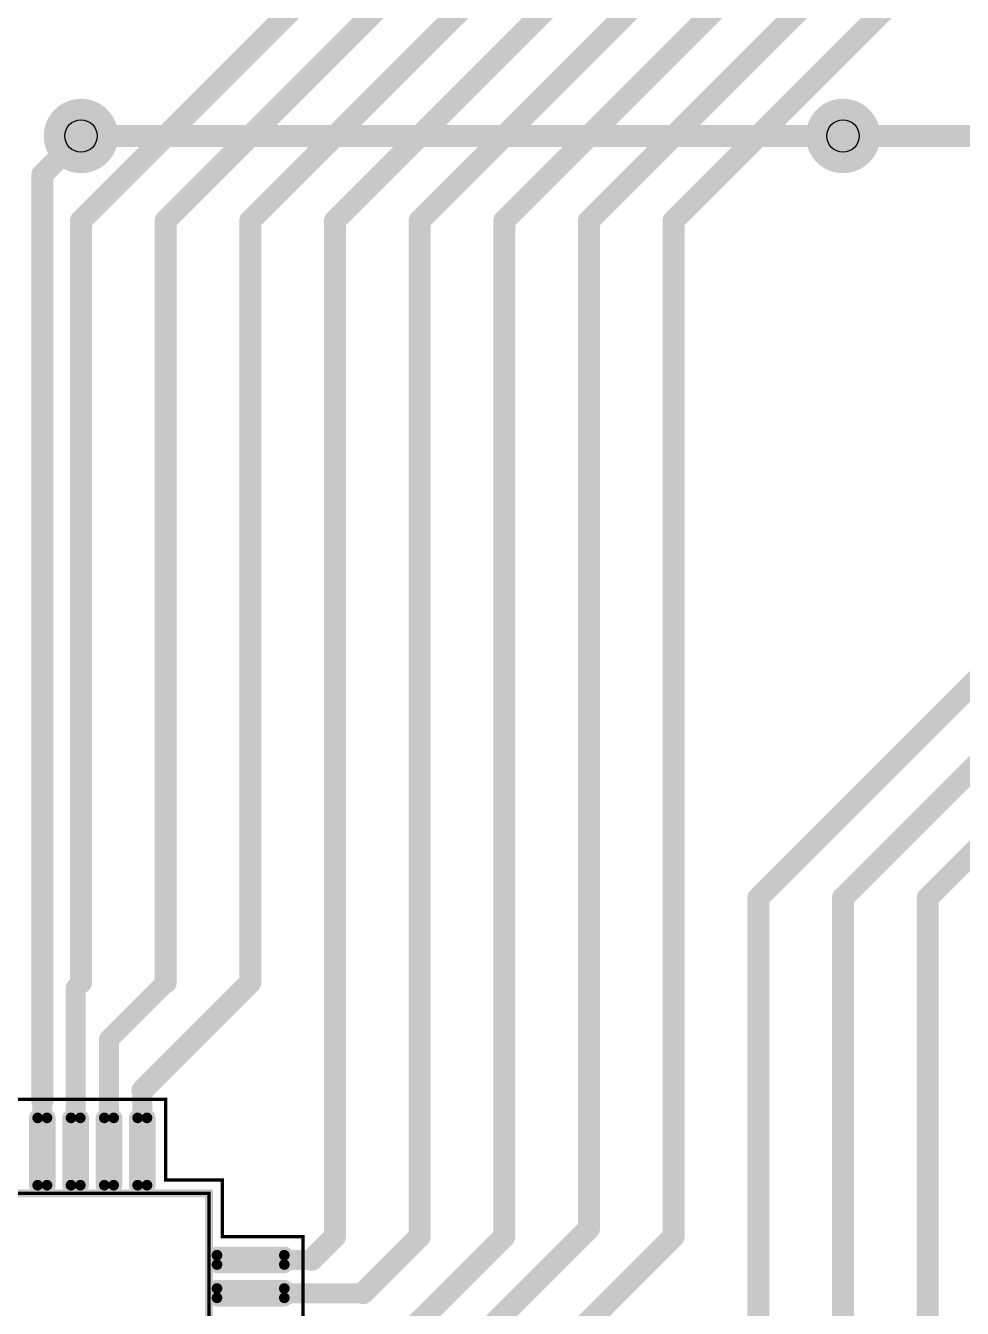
# Model space of a CAD drawing. Extents: x -0.1 to 82.8, y -0.1 to 80.9.
# Drawn here: x 45 to 59.05, y 45.04 to 64.28 of the extents above; entities that cross this region are included whole.
import ezdxf

# ---------------------------------------------------------------- set-up
doc = ezdxf.new("R2010")
doc.units = 0
for name, color, linetype in [('Furação_Inferior', 12, 'CONTINUOUS'), ('Furação_Superior', 11, 'CONTINUOUS'), ('Inferior', 10, 'CONTINUOUS'), ('Montagem_Superior', 2, 'CONTINUOUS'), ('Máscara_Inferior', 15, 'CONTINUOUS'), ('Máscara_Superior', 6, 'CONTINUOUS'), ('Pasta_Superior', 7, 'CONTINUOUS'), ('Serigrafia_Superior', 3, 'CONTINUOUS'), ('Superior', 9, 'CONTINUOUS'), ('Top_Comp_Outline', 4, 'CONTINUOUS'), ('Top_Courtyard', 5, 'CONTINUOUS')]:
    doc.layers.add(name, color=color, linetype=linetype)

msp = doc.modelspace()

# ---------------------------------------------------------------- linework, layer by layer
at = {"layer": 'Furação_Inferior'}
for centre in [(45.8267, 62.6267), (57.2567, 62.6267)]:
    msp.add_circle(centre, 0.2428, dxfattribs=at)
at = {"layer": 'Furação_Superior'}
for centre in [(45.8267, 62.6267), (57.2567, 62.6267)]:
    msp.add_circle(centre, 0.2428, dxfattribs=at)
at = {"layer": 'Inferior', "linetype": 'CONTINUOUS'}
for points, const_width in [([(45.5727, 62.6267, 1), (46.0807, 62.6267, 1), (45.5727, 62.6267, 1)], 0.508), ([(57.0027, 62.6267, 1), (57.5107, 62.6267, 1), (57.0027, 62.6267, 1)], 0.508), ([(45.7442, 62.6267, 1), (45.9092, 62.6267, 1), (45.7442, 62.6267, 1)], 0.165), ([(57.1742, 62.6267, 1), (57.3392, 62.6267, 1), (57.1742, 62.6267, 1)], 0.165)]:
    msp.add_lwpolyline(points, format="xyb", dxfattribs=dict(at, const_width=const_width))
at = {"layer": 'Inferior', "linetype": 'CONTINUOUS', "const_width": 0.33}
msp.add_lwpolyline([(57.2567, 62.6267), (45.8267, 62.6267)], dxfattribs=at)
at = {"layer": 'Montagem_Superior', "linetype": 'CONTINUOUS', "const_width": 0.12}
msp.add_lwpolyline([(47.7467, 46.7667), (47.7467, 32.7667), (33.7467, 32.7667), (33.7467, 45.7667), (34.7467, 46.7667), (47.7467, 46.7667)], dxfattribs=at)
at = {"layer": 'Máscara_Inferior', "linetype": 'CONTINUOUS', "const_width": 0.558}
for points in [[(45.5477, 62.6267, 1), (46.1057, 62.6267, 1), (45.5477, 62.6267, 1)], [(56.9777, 62.6267, 1), (57.5357, 62.6267, 1), (56.9777, 62.6267, 1)]]:
    msp.add_lwpolyline(points, format="xyb", dxfattribs=at)
at = {"layer": 'Máscara_Superior', "linetype": 'CONTINUOUS'}
for points, const_width in [([(45.5477, 62.6267, 1), (46.1057, 62.6267, 1), (45.5477, 62.6267, 1)], 0.558), ([(56.9777, 62.6267, 1), (57.5357, 62.6267, 1), (56.9777, 62.6267, 1)], 0.558), ([(45.1117, 47.8967, 1), (45.2417, 47.8967, 1), (45.1117, 47.8967, 1)], 0.13), ([(45.2517, 47.8967, 1), (45.3817, 47.8967, 1), (45.2517, 47.8967, 1)], 0.13), ([(45.6117, 47.8967, 1), (45.7417, 47.8967, 1), (45.6117, 47.8967, 1)], 0.13), ([(45.7517, 47.8967, 1), (45.8817, 47.8967, 1), (45.7517, 47.8967, 1)], 0.13), ([(46.1117, 47.8967, 1), (46.2417, 47.8967, 1), (46.1117, 47.8967, 1)], 0.13), ([(46.2517, 47.8967, 1), (46.3817, 47.8967, 1), (46.2517, 47.8967, 1)], 0.13), ([(46.6117, 47.8967, 1), (46.7417, 47.8967, 1), (46.6117, 47.8967, 1)], 0.13), ([(46.7517, 47.8967, 1), (46.8817, 47.8967, 1), (46.7517, 47.8967, 1)], 0.13), ([(45.1117, 46.8867, 1), (45.2417, 46.8867, 1), (45.1117, 46.8867, 1)], 0.13), ([(45.2517, 46.8867, 1), (45.3817, 46.8867, 1), (45.2517, 46.8867, 1)], 0.13), ([(45.6117, 46.8867, 1), (45.7417, 46.8867, 1), (45.6117, 46.8867, 1)], 0.13), ([(45.7517, 46.8867, 1), (45.8817, 46.8867, 1), (45.7517, 46.8867, 1)], 0.13), ([(46.1117, 46.8867, 1), (46.2417, 46.8867, 1), (46.1117, 46.8867, 1)], 0.13), ([(46.2517, 46.8867, 1), (46.3817, 46.8867, 1), (46.2517, 46.8867, 1)], 0.13), ([(46.6117, 46.8867, 1), (46.7417, 46.8867, 1), (46.6117, 46.8867, 1)], 0.13), ([(46.7517, 46.8867, 1), (46.8817, 46.8867, 1), (46.7517, 46.8867, 1)], 0.13), ([(47.8017, 45.8367, 1), (47.9317, 45.8367, 1), (47.8017, 45.8367, 1)], 0.13), ([(47.8017, 45.6967, 1), (47.9317, 45.6967, 1), (47.8017, 45.6967, 1)], 0.13), ([(48.8117, 45.8367, 1), (48.9417, 45.8367, 1), (48.8117, 45.8367, 1)], 0.13), ([(48.8117, 45.6967, 1), (48.9417, 45.6967, 1), (48.8117, 45.6967, 1)], 0.13), ([(47.8017, 45.3367, 1), (47.9317, 45.3367, 1), (47.8017, 45.3367, 1)], 0.13), ([(48.8117, 45.3367, 1), (48.9417, 45.3367, 1), (48.8117, 45.3367, 1)], 0.13), ([(47.8017, 45.1967, 1), (47.9317, 45.1967, 1), (47.8017, 45.1967, 1)], 0.13), ([(48.8117, 45.1967, 1), (48.9417, 45.1967, 1), (48.8117, 45.1967, 1)], 0.13)]:
    msp.add_lwpolyline(points, format="xyb", dxfattribs=dict(at, const_width=const_width))
at = {"layer": 'Máscara_Superior'}
for points in [[(45.3167, 46.7567), (45.0467, 47.8967), (45.3167, 48.0267), (45.1767, 48.0267)], [(45.3167, 46.7567), (45.3167, 48.0267), (45.4467, 46.8867), (45.4467, 47.8967)], [(45.8167, 46.7567), (45.5467, 47.8967), (45.8167, 48.0267), (45.6767, 48.0267)], [(45.8167, 46.7567), (45.8167, 48.0267), (45.9467, 46.8867), (45.9467, 47.8967)], [(46.3167, 46.7567), (46.0467, 47.8967), (46.3167, 48.0267), (46.1767, 48.0267)], [(46.3167, 46.7567), (46.3167, 48.0267), (46.4467, 46.8867), (46.4467, 47.8967)], [(46.8167, 46.7567), (46.5467, 47.8967), (46.8167, 48.0267), (46.6767, 48.0267)], [(46.8167, 46.7567), (46.8167, 48.0267), (46.9467, 46.8867), (46.9467, 47.8967)], [(45.3167, 46.7567), (45.1767, 46.7567), (45.0467, 47.8967), (45.0467, 46.8867)], [(45.8167, 46.7567), (45.6767, 46.7567), (45.5467, 47.8967), (45.5467, 46.8867)], [(46.3167, 46.7567), (46.1767, 46.7567), (46.0467, 47.8967), (46.0467, 46.8867)], [(46.8167, 46.7567), (46.6767, 46.7567), (46.5467, 47.8967), (46.5467, 46.8867)], [(47.7367, 45.6967), (47.7367, 45.8367), (48.8767, 45.9667), (47.8667, 45.9667)], [(47.7367, 45.6967), (48.8767, 45.9667), (49.0067, 45.6967), (49.0067, 45.8367)], [(47.7367, 45.6967), (49.0067, 45.6967), (47.8667, 45.5667), (48.8767, 45.5667)], [(47.7367, 45.1967), (47.7367, 45.3367), (48.8767, 45.4667), (47.8667, 45.4667)], [(47.7367, 45.1967), (48.8767, 45.4667), (49.0067, 45.1967), (49.0067, 45.3367)], [(47.7367, 45.1967), (49.0067, 45.1967), (47.8667, 45.0667), (48.8767, 45.0667)]]:
    msp.add_solid(points, dxfattribs=at)
at = {"layer": 'Pasta_Superior', "linetype": 'CONTINUOUS', "const_width": 0.03}
for points in [[(45.1617, 47.8967, 1), (45.1917, 47.8967, 1), (45.1617, 47.8967, 1)], [(45.3017, 47.8967, 1), (45.3317, 47.8967, 1), (45.3017, 47.8967, 1)], [(45.6617, 47.8967, 1), (45.6917, 47.8967, 1), (45.6617, 47.8967, 1)], [(45.8017, 47.8967, 1), (45.8317, 47.8967, 1), (45.8017, 47.8967, 1)], [(46.1617, 47.8967, 1), (46.1917, 47.8967, 1), (46.1617, 47.8967, 1)], [(46.3017, 47.8967, 1), (46.3317, 47.8967, 1), (46.3017, 47.8967, 1)], [(46.6617, 47.8967, 1), (46.6917, 47.8967, 1), (46.6617, 47.8967, 1)], [(46.8017, 47.8967, 1), (46.8317, 47.8967, 1), (46.8017, 47.8967, 1)], [(45.1617, 46.8867, 1), (45.1917, 46.8867, 1), (45.1617, 46.8867, 1)], [(45.3017, 46.8867, 1), (45.3317, 46.8867, 1), (45.3017, 46.8867, 1)], [(45.6617, 46.8867, 1), (45.6917, 46.8867, 1), (45.6617, 46.8867, 1)], [(45.8017, 46.8867, 1), (45.8317, 46.8867, 1), (45.8017, 46.8867, 1)], [(46.1617, 46.8867, 1), (46.1917, 46.8867, 1), (46.1617, 46.8867, 1)], [(46.3017, 46.8867, 1), (46.3317, 46.8867, 1), (46.3017, 46.8867, 1)], [(46.6617, 46.8867, 1), (46.6917, 46.8867, 1), (46.6617, 46.8867, 1)], [(46.8017, 46.8867, 1), (46.8317, 46.8867, 1), (46.8017, 46.8867, 1)], [(47.8517, 45.8367, 1), (47.8817, 45.8367, 1), (47.8517, 45.8367, 1)], [(48.8617, 45.8367, 1), (48.8917, 45.8367, 1), (48.8617, 45.8367, 1)], [(47.8517, 45.6967, 1), (47.8817, 45.6967, 1), (47.8517, 45.6967, 1)], [(48.8617, 45.6967, 1), (48.8917, 45.6967, 1), (48.8617, 45.6967, 1)], [(47.8517, 45.3367, 1), (47.8817, 45.3367, 1), (47.8517, 45.3367, 1)], [(47.8517, 45.1967, 1), (47.8817, 45.1967, 1), (47.8517, 45.1967, 1)], [(48.8617, 45.3367, 1), (48.8917, 45.3367, 1), (48.8617, 45.3367, 1)], [(48.8617, 45.1967, 1), (48.8917, 45.1967, 1), (48.8617, 45.1967, 1)]]:
    msp.add_lwpolyline(points, format="xyb", dxfattribs=at)
at = {"layer": 'Pasta_Superior'}
for points in [[(45.3167, 46.8567), (45.1467, 47.8967), (45.3167, 47.9267), (45.1767, 47.9267)], [(45.3167, 46.8567), (45.3167, 47.9267), (45.3467, 46.8867), (45.3467, 47.8967)], [(45.8167, 46.8567), (45.6467, 47.8967), (45.8167, 47.9267), (45.6767, 47.9267)], [(45.8167, 46.8567), (45.8167, 47.9267), (45.8467, 46.8867), (45.8467, 47.8967)], [(46.3167, 46.8567), (46.1467, 47.8967), (46.3167, 47.9267), (46.1767, 47.9267)], [(46.3167, 46.8567), (46.3167, 47.9267), (46.3467, 46.8867), (46.3467, 47.8967)], [(46.8167, 46.8567), (46.6467, 47.8967), (46.8167, 47.9267), (46.6767, 47.9267)], [(46.8167, 46.8567), (46.8167, 47.9267), (46.8467, 46.8867), (46.8467, 47.8967)], [(45.3167, 46.8567), (45.1767, 46.8567), (45.1467, 47.8967), (45.1467, 46.8867)], [(45.8167, 46.8567), (45.6767, 46.8567), (45.6467, 47.8967), (45.6467, 46.8867)], [(46.3167, 46.8567), (46.1767, 46.8567), (46.1467, 47.8967), (46.1467, 46.8867)], [(46.8167, 46.8567), (46.6767, 46.8567), (46.6467, 47.8967), (46.6467, 46.8867)], [(47.8367, 45.6967), (47.8367, 45.8367), (48.8767, 45.8667), (47.8667, 45.8667)], [(47.8367, 45.6967), (48.8767, 45.8667), (48.9067, 45.6967), (48.9067, 45.8367)], [(47.8367, 45.6967), (48.9067, 45.6967), (47.8667, 45.6667), (48.8767, 45.6667)], [(47.8367, 45.1967), (47.8367, 45.3367), (48.8767, 45.3667), (47.8667, 45.3667)], [(47.8367, 45.1967), (48.8767, 45.3667), (48.9067, 45.1967), (48.9067, 45.3367)], [(47.8367, 45.1967), (48.9067, 45.1967), (47.8667, 45.1667), (48.8767, 45.1667)]]:
    msp.add_solid(points, dxfattribs=at)
at = {"layer": 'Serigrafia_Superior', "linetype": 'CONTINUOUS', "const_width": 0.12}
msp.add_lwpolyline([(47.7467, 46.0967), (47.7467, 46.7667), (47.0767, 46.7667)], dxfattribs=at)
at = {"layer": 'Superior', "linetype": 'CONTINUOUS'}
for points, const_width in [([(61.0667, 76.5967), (45.8267, 61.3567)], 0.33), ([(61.0667, 75.3267), (47.0967, 61.3567)], 0.33), ([(48.3667, 61.3567), (61.0667, 74.0567)], 0.33), ([(49.6367, 61.3567), (61.0667, 72.7867)], 0.33), ([(50.9067, 61.3567), (59.7967, 70.2467)], 0.33), ([(52.1767, 61.3567), (59.7967, 68.9767)], 0.33), ([(59.7967, 67.7067), (53.4467, 61.3567)], 0.33), ([(54.7167, 61.3567), (59.7967, 66.4367)], 0.33), ([(45.2467, 62.0467), (45.8267, 62.6267)], 0.33), ([(68.6867, 62.6267), (57.2567, 62.6267)], 0.33), ([(45.2467, 48.1417), (45.2467, 62.0467)], 0.33), ([(45.8267, 61.3567), (45.8267, 49.9267)], 0.33), ([(47.0967, 61.3567), (47.0967, 49.9267)], 0.33), ([(48.3667, 49.9267), (48.3667, 61.3567)], 0.33), ([(49.6367, 46.1167), (49.6367, 61.3567)], 0.33), ([(50.9067, 46.1167), (50.9067, 61.3567)], 0.33), ([(52.1767, 46.1167), (52.1767, 61.3567)], 0.33), ([(53.4467, 61.3567), (53.4467, 46.2367)], 0.33), ([(54.7167, 46.1167), (54.7167, 61.3567)], 0.33), ([(64.8767, 60.0867), (55.9867, 51.1967)], 0.33), ([(64.8767, 58.8167), (57.2567, 51.1967)], 0.33), ([(64.8767, 57.5467), (58.5267, 51.1967)], 0.33), ([(55.9867, 51.1967), (55.9867, 44.8467)], 0.33), ([(57.2567, 51.1967), (57.2567, 44.8467)], 0.33), ([(58.5267, 51.1967), (58.5267, 44.8467)], 0.33), ([(45.8267, 49.9267), (45.7467, 49.8467)], 0.3), ([(47.0967, 49.9267), (46.2467, 49.0767)], 0.3), ([(46.7467, 48.3067), (48.3667, 49.9267)], 0.33), ([(45.7467, 49.8467), (45.7467, 47.3917)], 0.3), ([(46.2467, 49.0767), (46.2467, 47.3917)], 0.3), ([(46.7467, 47.3917), (46.7467, 48.3067)], 0.3), ([(45.2467, 47.3917), (45.2467, 48.1417)], 0.3), ([(53.4467, 46.2367), (51.4766, 44.2667)], 0.33), ([(49.2867, 45.7667), (49.6367, 46.1167)], 0.33), ([(50.0567, 45.2667), (50.9067, 46.1167)], 0.33), ([(50.8267, 44.7667), (52.1767, 46.1167)], 0.33), ([(52.3667, 43.7667), (54.7167, 46.1167)], 0.33), ([(48.3717, 45.7667), (49.2867, 45.7667)], 0.3), ([(48.3717, 45.2667), (50.0567, 45.2667)], 0.3)]:
    msp.add_lwpolyline(points, dxfattribs=dict(at, const_width=const_width))
for points, const_width in [([(45.5727, 62.6267, 1), (46.0807, 62.6267, 1), (45.5727, 62.6267, 1)], 0.508), ([(57.0027, 62.6267, 1), (57.5107, 62.6267, 1), (57.0027, 62.6267, 1)], 0.508), ([(45.7442, 62.6267, 1), (45.9092, 62.6267, 1), (45.7442, 62.6267, 1)], 0.165), ([(57.1742, 62.6267, 1), (57.3392, 62.6267, 1), (57.1742, 62.6267, 1)], 0.165), ([(45.1642, 62.0467, 1), (45.3292, 62.0467, 1), (45.1642, 62.0467, 1)], 0.165), ([(45.1642, 62.0467, 1), (45.3292, 62.0467, 1), (45.1642, 62.0467, 1)], 0.165), ([(45.7442, 61.3567, 1), (45.9092, 61.3567, 1), (45.7442, 61.3567, 1)], 0.165), ([(45.7442, 61.3567, 1), (45.9092, 61.3567, 1), (45.7442, 61.3567, 1)], 0.165), ([(47.0142, 61.3567, 1), (47.1792, 61.3567, 1), (47.0142, 61.3567, 1)], 0.165), ([(47.0142, 61.3567, 1), (47.1792, 61.3567, 1), (47.0142, 61.3567, 1)], 0.165), ([(48.2842, 61.3567, 1), (48.4492, 61.3567, 1), (48.2842, 61.3567, 1)], 0.165), ([(48.2842, 61.3567, 1), (48.4492, 61.3567, 1), (48.2842, 61.3567, 1)], 0.165), ([(49.5542, 61.3567, 1), (49.7192, 61.3567, 1), (49.5542, 61.3567, 1)], 0.165), ([(49.5542, 61.3567, 1), (49.7192, 61.3567, 1), (49.5542, 61.3567, 1)], 0.165), ([(50.8242, 61.3567, 1), (50.9892, 61.3567, 1), (50.8242, 61.3567, 1)], 0.165), ([(50.8242, 61.3567, 1), (50.9892, 61.3567, 1), (50.8242, 61.3567, 1)], 0.165), ([(52.0942, 61.3567, 1), (52.2592, 61.3567, 1), (52.0942, 61.3567, 1)], 0.165), ([(52.0942, 61.3567, 1), (52.2592, 61.3567, 1), (52.0942, 61.3567, 1)], 0.165), ([(53.3642, 61.3567, 1), (53.5292, 61.3567, 1), (53.3642, 61.3567, 1)], 0.165), ([(53.3642, 61.3567, 1), (53.5292, 61.3567, 1), (53.3642, 61.3567, 1)], 0.165), ([(54.6342, 61.3567, 1), (54.7992, 61.3567, 1), (54.6342, 61.3567, 1)], 0.165), ([(54.6342, 61.3567, 1), (54.7992, 61.3567, 1), (54.6342, 61.3567, 1)], 0.165), ([(55.9042, 51.1967, 1), (56.0692, 51.1967, 1), (55.9042, 51.1967, 1)], 0.165), ([(55.9042, 51.1967, 1), (56.0692, 51.1967, 1), (55.9042, 51.1967, 1)], 0.165), ([(57.1742, 51.1967, 1), (57.3392, 51.1967, 1), (57.1742, 51.1967, 1)], 0.165), ([(57.1742, 51.1967, 1), (57.3392, 51.1967, 1), (57.1742, 51.1967, 1)], 0.165), ([(58.4442, 51.1967, 1), (58.6092, 51.1967, 1), (58.4442, 51.1967, 1)], 0.165), ([(58.4442, 51.1967, 1), (58.6092, 51.1967, 1), (58.4442, 51.1967, 1)], 0.165), ([(45.7442, 49.9267, 1), (45.9092, 49.9267, 1), (45.7442, 49.9267, 1)], 0.165), ([(45.7517, 49.9267, 1), (45.9017, 49.9267, 1), (45.7517, 49.9267, 1)], 0.15), ([(47.0142, 49.9267, 1), (47.1792, 49.9267, 1), (47.0142, 49.9267, 1)], 0.165), ([(47.0217, 49.9267, 1), (47.1717, 49.9267, 1), (47.0217, 49.9267, 1)], 0.15), ([(48.2842, 49.9267, 1), (48.4492, 49.9267, 1), (48.2842, 49.9267, 1)], 0.165), ([(48.2842, 49.9267, 1), (48.4492, 49.9267, 1), (48.2842, 49.9267, 1)], 0.165), ([(45.6717, 49.8467, 1), (45.8217, 49.8467, 1), (45.6717, 49.8467, 1)], 0.15), ([(45.6717, 49.8467, 1), (45.8217, 49.8467, 1), (45.6717, 49.8467, 1)], 0.15), ([(46.1717, 49.0767, 1), (46.3217, 49.0767, 1), (46.1717, 49.0767, 1)], 0.15), ([(46.1717, 49.0767, 1), (46.3217, 49.0767, 1), (46.1717, 49.0767, 1)], 0.15), ([(45.1642, 48.1417, 1), (45.3292, 48.1417, 1), (45.1642, 48.1417, 1)], 0.165), ([(46.6642, 48.3067, 1), (46.8292, 48.3067, 1), (46.6642, 48.3067, 1)], 0.165), ([(46.6717, 48.3067, 1), (46.8217, 48.3067, 1), (46.6717, 48.3067, 1)], 0.15), ([(45.1717, 48.1417, 1), (45.3217, 48.1417, 1), (45.1717, 48.1417, 1)], 0.15), ([(45.1367, 47.8967, 1), (45.2167, 47.8967, 1), (45.1367, 47.8967, 1)], 0.08), ([(45.2767, 47.8967, 1), (45.3567, 47.8967, 1), (45.2767, 47.8967, 1)], 0.08), ([(45.6367, 47.8967, 1), (45.7167, 47.8967, 1), (45.6367, 47.8967, 1)], 0.08), ([(45.7767, 47.8967, 1), (45.8567, 47.8967, 1), (45.7767, 47.8967, 1)], 0.08), ([(46.1367, 47.8967, 1), (46.2167, 47.8967, 1), (46.1367, 47.8967, 1)], 0.08), ([(46.2767, 47.8967, 1), (46.3567, 47.8967, 1), (46.2767, 47.8967, 1)], 0.08), ([(46.6367, 47.8967, 1), (46.7167, 47.8967, 1), (46.6367, 47.8967, 1)], 0.08), ([(46.7767, 47.8967, 1), (46.8567, 47.8967, 1), (46.7767, 47.8967, 1)], 0.08), ([(45.1717, 47.3917, 1), (45.3217, 47.3917, 1), (45.1717, 47.3917, 1)], 0.15), ([(45.6717, 47.3917, 1), (45.8217, 47.3917, 1), (45.6717, 47.3917, 1)], 0.15), ([(46.1717, 47.3917, 1), (46.3217, 47.3917, 1), (46.1717, 47.3917, 1)], 0.15), ([(46.6717, 47.3917, 1), (46.8217, 47.3917, 1), (46.6717, 47.3917, 1)], 0.15), ([(45.1367, 46.8867, 1), (45.2167, 46.8867, 1), (45.1367, 46.8867, 1)], 0.08), ([(45.2767, 46.8867, 1), (45.3567, 46.8867, 1), (45.2767, 46.8867, 1)], 0.08), ([(45.6367, 46.8867, 1), (45.7167, 46.8867, 1), (45.6367, 46.8867, 1)], 0.08), ([(45.7767, 46.8867, 1), (45.8567, 46.8867, 1), (45.7767, 46.8867, 1)], 0.08), ([(46.1367, 46.8867, 1), (46.2167, 46.8867, 1), (46.1367, 46.8867, 1)], 0.08), ([(46.2767, 46.8867, 1), (46.3567, 46.8867, 1), (46.2767, 46.8867, 1)], 0.08), ([(46.6367, 46.8867, 1), (46.7167, 46.8867, 1), (46.6367, 46.8867, 1)], 0.08), ([(46.7767, 46.8867, 1), (46.8567, 46.8867, 1), (46.7767, 46.8867, 1)], 0.08), ([(53.3642, 46.2367, 1), (53.5292, 46.2367, 1), (53.3642, 46.2367, 1)], 0.165), ([(53.3642, 46.2367, 1), (53.5292, 46.2367, 1), (53.3642, 46.2367, 1)], 0.165), ([(49.5542, 46.1167, 1), (49.7192, 46.1167, 1), (49.5542, 46.1167, 1)], 0.165), ([(49.5542, 46.1167, 1), (49.7192, 46.1167, 1), (49.5542, 46.1167, 1)], 0.165), ([(50.8242, 46.1167, 1), (50.9892, 46.1167, 1), (50.8242, 46.1167, 1)], 0.165), ([(50.8242, 46.1167, 1), (50.9892, 46.1167, 1), (50.8242, 46.1167, 1)], 0.165), ([(52.0942, 46.1167, 1), (52.2592, 46.1167, 1), (52.0942, 46.1167, 1)], 0.165), ([(52.0942, 46.1167, 1), (52.2592, 46.1167, 1), (52.0942, 46.1167, 1)], 0.165), ([(54.6342, 46.1167, 1), (54.7992, 46.1167, 1), (54.6342, 46.1167, 1)], 0.165), ([(54.6342, 46.1167, 1), (54.7992, 46.1167, 1), (54.6342, 46.1167, 1)], 0.165), ([(47.8267, 45.8367, 1), (47.9067, 45.8367, 1), (47.8267, 45.8367, 1)], 0.08), ([(48.2967, 45.7667, 1), (48.4467, 45.7667, 1), (48.2967, 45.7667, 1)], 0.15), ([(48.8367, 45.8367, 1), (48.9167, 45.8367, 1), (48.8367, 45.8367, 1)], 0.08), ([(49.2042, 45.7667, 1), (49.3692, 45.7667, 1), (49.2042, 45.7667, 1)], 0.165), ([(49.2117, 45.7667, 1), (49.3617, 45.7667, 1), (49.2117, 45.7667, 1)], 0.15), ([(47.8267, 45.6967, 1), (47.9067, 45.6967, 1), (47.8267, 45.6967, 1)], 0.08), ([(48.8367, 45.6967, 1), (48.9167, 45.6967, 1), (48.8367, 45.6967, 1)], 0.08), ([(47.8267, 45.3367, 1), (47.9067, 45.3367, 1), (47.8267, 45.3367, 1)], 0.08), ([(48.2967, 45.2667, 1), (48.4467, 45.2667, 1), (48.2967, 45.2667, 1)], 0.15), ([(48.8367, 45.3367, 1), (48.9167, 45.3367, 1), (48.8367, 45.3367, 1)], 0.08), ([(49.9742, 45.2667, 1), (50.1392, 45.2667, 1), (49.9742, 45.2667, 1)], 0.165), ([(49.9817, 45.2667, 1), (50.1317, 45.2667, 1), (49.9817, 45.2667, 1)], 0.15), ([(47.8267, 45.1967, 1), (47.9067, 45.1967, 1), (47.8267, 45.1967, 1)], 0.08), ([(48.8367, 45.1967, 1), (48.9167, 45.1967, 1), (48.8367, 45.1967, 1)], 0.08)]:
    msp.add_lwpolyline(points, format="xyb", dxfattribs=dict(at, const_width=const_width))
at = {"layer": 'Superior'}
for points in [[(45.3167, 46.8067), (45.0967, 47.8967), (45.3167, 47.9767), (45.1767, 47.9767)], [(45.3167, 46.8067), (45.3167, 47.9767), (45.3967, 46.8867), (45.3967, 47.8967)], [(45.8167, 46.8067), (45.5967, 47.8967), (45.8167, 47.9767), (45.6767, 47.9767)], [(45.8167, 46.8067), (45.8167, 47.9767), (45.8967, 46.8867), (45.8967, 47.8967)], [(46.3167, 46.8067), (46.0967, 47.8967), (46.3167, 47.9767), (46.1767, 47.9767)], [(46.3167, 46.8067), (46.3167, 47.9767), (46.3967, 46.8867), (46.3967, 47.8967)], [(46.8167, 46.8067), (46.5967, 47.8967), (46.8167, 47.9767), (46.6767, 47.9767)], [(46.8167, 46.8067), (46.8167, 47.9767), (46.8967, 46.8867), (46.8967, 47.8967)], [(45.3167, 46.8067), (45.1767, 46.8067), (45.0967, 47.8967), (45.0967, 46.8867)], [(45.8167, 46.8067), (45.6767, 46.8067), (45.5967, 47.8967), (45.5967, 46.8867)], [(46.3167, 46.8067), (46.1767, 46.8067), (46.0967, 47.8967), (46.0967, 46.8867)], [(46.8167, 46.8067), (46.6767, 46.8067), (46.5967, 47.8967), (46.5967, 46.8867)], [(47.7867, 45.6967), (47.7867, 45.8367), (48.8767, 45.9167), (47.8667, 45.9167)], [(47.7867, 45.6967), (48.8767, 45.9167), (48.9567, 45.6967), (48.9567, 45.8367)], [(47.7867, 45.6967), (48.9567, 45.6967), (47.8667, 45.6167), (48.8767, 45.6167)], [(47.7867, 45.1967), (47.7867, 45.3367), (48.8767, 45.4167), (47.8667, 45.4167)], [(47.7867, 45.1967), (48.8767, 45.4167), (48.9567, 45.1967), (48.9567, 45.3367)], [(47.7867, 45.1967), (48.9567, 45.1967), (47.8667, 45.1167), (48.8767, 45.1167)]]:
    msp.add_solid(points, dxfattribs=at)
at = {"layer": 'Top_Comp_Outline', "linetype": 'CONTINUOUS', "const_width": 0.05}
msp.add_lwpolyline([(47.7467, 46.7667), (33.7467, 46.7667), (33.7467, 32.7667), (47.7467, 32.7667), (47.7467, 46.7667)], dxfattribs=at)
at = {"layer": 'Top_Courtyard', "linetype": 'CONTINUOUS', "const_width": 0.05}
msp.add_lwpolyline([(32.3367, 46.1167), (33.5467, 46.1167), (33.5467, 46.9667), (34.3967, 46.9667), (34.3967, 48.1767), (47.0967, 48.1767), (47.0967, 46.9667), (47.9467, 46.9667), (47.9467, 46.1167), (49.1567, 46.1167), (49.1567, 33.4167), (47.9467, 33.4167), (47.9467, 32.5667), (47.0967, 32.5667), (47.0967, 31.3567), (34.3967, 31.3567), (34.3967, 32.5667), (33.5467, 32.5667), (33.5467, 33.4167), (32.3367, 33.4167), (32.3367, 46.1167)], dxfattribs=at)

doc.saveas('drawing.dxf')
